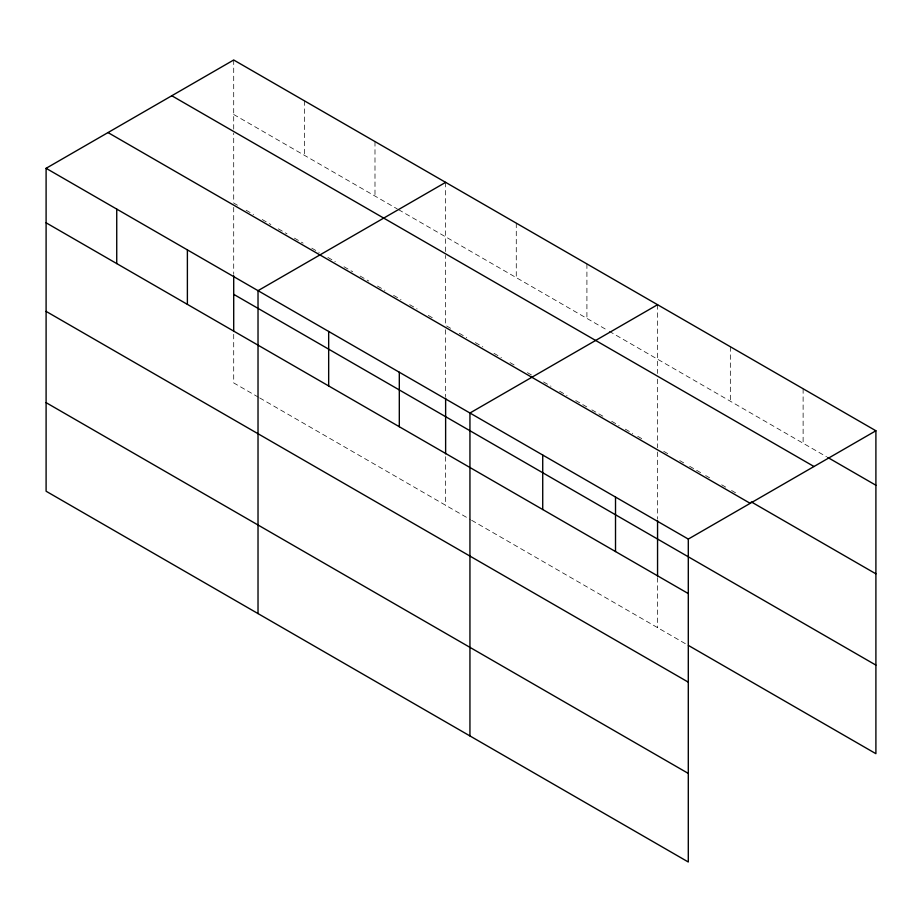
<?xml version="1.0" encoding="UTF-8"?>
<svg xmlns="http://www.w3.org/2000/svg" width="922" height="922" viewBox="0 0 922 922"><rect width="100%" height="100%" fill="white"/><g stroke="black" fill="none" stroke-linecap="round" stroke-linejoin="round"><path stroke-width="0.69" stroke-dasharray="4.61 3.46" d="M233.704 114.489L397.301 208.937M398.535 209.651L607.978 330.572M609.223 331.286L826.561 456.77M237.427 205.214L233.704 203.071L233.704 133.056M246.105 210.228L253.538 214.515M262.217 219.528L270.884 224.53M278.317 228.829L286.996 233.831M294.429 238.13L303.108 243.143M311.786 248.145L319.219 252.444M327.898 257.445L335.331 261.744M344.01 266.746L352.677 271.76M360.122 276.047L368.788 281.06M377.467 286.074L384.9 290.361M393.579 295.374L401.012 299.662M409.691 304.675L417.124 308.962M428.281 315.405L433.236 318.263M450.593 328.278L445.626 325.42L445.626 255.417M459.26 333.291L466.693 337.59M475.372 342.592L482.805 346.891M493.962 353.322L501.395 357.621M510.073 362.623L515.029 365.492M527.43 372.649L532.386 375.508M543.542 381.95L550.976 386.237M559.642 391.251L567.088 395.538M575.754 400.551L586.911 406.994M591.866 409.852L603.023 416.295M611.701 421.296L619.135 425.595M625.335 429.168L632.769 433.467M637.724 436.325L642.68 439.183M663.725 451.331L668.657 454.189M679.756 460.597L684.689 463.443M689.633 466.29L700.732 472.698M705.664 475.556L710.597 478.403M721.696 484.811L726.64 487.657M731.572 490.504L736.505 493.351M258.494 397.232L233.704 382.918L233.704 332.911M259.727 397.947L470.416 519.582M471.661 520.296L687.155 644.72M803.12 388.75L803.12 443.228M730.339 346.73L730.339 401.208M657.559 304.709L657.559 373.479M657.559 379.196L657.559 447.769M657.559 452.057L657.559 519.074M657.559 577.621L657.559 627.628M586.911 263.923L586.911 318.413M516.274 223.136L516.274 277.626M445.626 182.36L445.626 253.988M445.626 329.696L445.626 396.725M445.626 456.69L445.626 505.268M374.989 141.573L374.989 196.052M304.352 100.786L304.352 155.265M233.704 59.999L233.704 131.627M233.704 207.346L233.704 274.376"/><path stroke-width="1.38" d="M46.1 168.311L688.296 539.082L688.296 862.001L46.1 491.23L46.1 168.311L233.704 59.999L875.9 430.77L875.9 753.689L688.4 645.435M445.626 182.36L258.022 290.672L258.022 613.579M657.559 304.709L469.943 413.021L469.943 735.94M688.296 539.082L875.9 430.77M827.795 457.473L875.9 485.249M171.792 95.75L813.988 466.509M751.303 501.902L875.9 573.83M108.012 132.572L750.208 503.343M233.704 294.337L875.9 665.108M46.1 222.801L688.296 593.572M46.1 311.382L688.296 682.153M46.1 402.649L688.296 773.42M657.559 520.504L657.559 576.192M615.516 497.062L615.516 551.552M542.724 455.042L542.724 509.532M445.626 398.154L445.626 453.831M399.307 372.234L399.307 426.725M328.67 331.447L328.67 385.938M233.704 275.793L233.704 331.482M187.385 249.885L187.385 304.364M116.737 209.098L116.737 263.588"/></g></svg>
